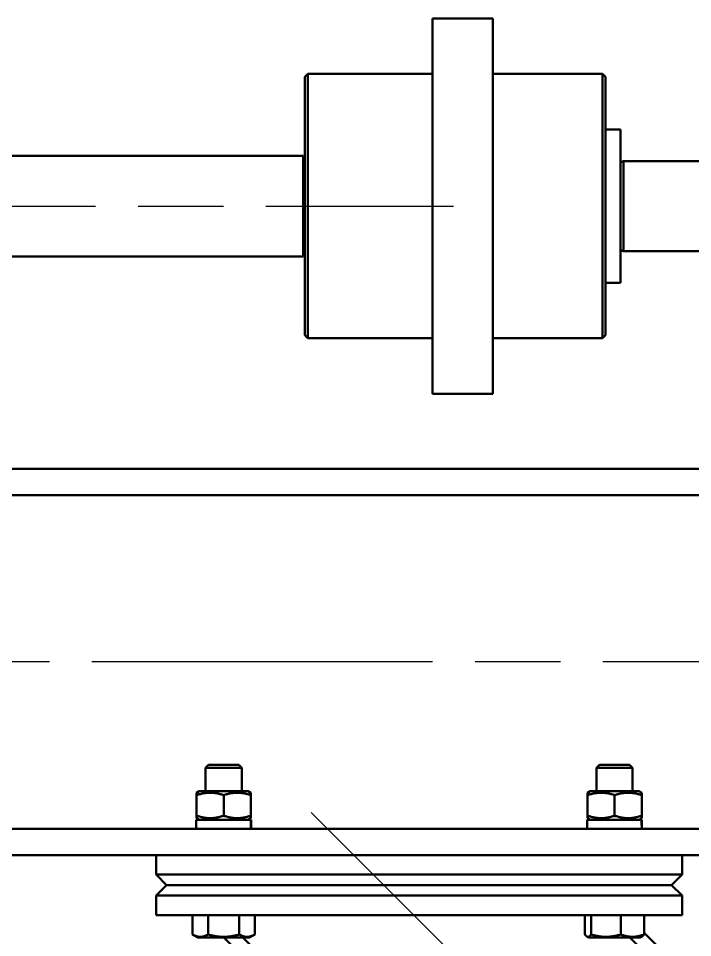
# Model space of a CAD drawing. Header units: millimetres. Extents: x 0 to 25230, y 0 to 17820.
# Drawn here: x 14416.6 to 14753.1, y 6075.6 to 6534.6 of the extents above; entities that cross this region are included whole.
import ezdxf

# ---------------------------------------------------------------- set-up
doc = ezdxf.new("R2010")
doc.units = ezdxf.units.MM
doc.header["$LTSCALE"] = 30
doc.linetypes.add('CHAIN', pattern=[0.7087, 0.4724, -0.0591, 0.1181, -0.0591])
doc.layers.add('Видимый контур (ГОСТ)', color=7, linetype='Continuous', lineweight=50)
doc.layers.add('Осевая линия (ГОСТ)', color=7, linetype='Continuous', lineweight=25)

msp = doc.modelspace()

# ---------------------------------------------------------------- linework, layer by layer
at = {"layer": 'Видимый контур (ГОСТ)'}
for p, q in [((14623.3042, 6347.0684), (14623.3042, 6534.5684)), ((14623.3042, 6534.5684), (14653.3042, 6534.5684)), ((14653.3042, 6347.0684), (14653.3042, 6534.5684)), ((14559.5542, 6505.3184), (14561.0542, 6506.8184)), ((14559.5542, 6376.3184), (14559.5542, 6505.3184)), ((14561.0542, 6506.8184), (14623.3042, 6506.8184)), ((14561.0542, 6506.8184), (14561.0542, 6374.8184)), ((14653.3042, 6506.8184), (14708.0542, 6506.8184)), ((14708.0542, 6374.8184), (14708.0542, 6506.8184)), ((14709.5542, 6505.3184), (14708.0542, 6506.8184)), ((14709.5542, 6505.3184), (14709.5542, 6376.3184)), ((14709.5542, 6479.0684), (14717.0542, 6479.0684)), ((14717.0542, 6402.5684), (14717.0542, 6479.0684)), ((13556.0542, 6465.9434), (14558.8042, 6465.9434)), ((14558.8042, 6465.9434), (14558.8042, 6415.6934)), ((14717.0542, 6462.7725), (14718.5542, 6463.3184)), ((14718.5542, 6463.3184), (14718.5542, 6418.3184)), ((14789.8042, 6463.3184), (14718.5542, 6463.3184)), ((14717.0542, 6418.8644), (14718.5542, 6418.3184)), ((14789.8042, 6418.3184), (14718.5542, 6418.3184)), ((13556.0542, 6415.6934), (14558.8042, 6415.6934)), ((14709.5542, 6402.5684), (14717.0542, 6402.5684)), ((14559.5542, 6376.3184), (14561.0542, 6374.8184)), ((14709.5542, 6376.3184), (14708.0542, 6374.8184)), ((14561.0542, 6374.8184), (14623.3042, 6374.8184)), ((14653.3042, 6374.8184), (14708.0542, 6374.8184)), ((14623.3042, 6347.0684), (14653.3042, 6347.0684)), ((14758.3042, 6309.5684), (13567.3042, 6309.5684)), ((14818.3042, 6296.4434), (10397.0542, 6296.4434)), ((14511.5542, 6161.8184), (14510.0542, 6160.3184)), ((14528.0542, 6160.3184), (14510.0542, 6160.3184)), ((14510.0542, 6148.6934), (14510.0542, 6160.3184)), ((14511.5542, 6161.8184), (14526.5542, 6161.8184)), ((14526.5542, 6161.8184), (14528.0542, 6160.3184)), ((14528.0542, 6148.6934), (14528.0542, 6160.3184)), ((14706.5542, 6161.8184), (14705.0542, 6160.3184)), ((14723.0542, 6160.3184), (14705.0542, 6160.3184)), ((14705.0542, 6148.6934), (14705.0542, 6160.3184)), ((14706.5542, 6161.8184), (14721.5542, 6161.8184)), ((14721.5542, 6161.8184), (14723.0542, 6160.3184)), ((14723.0542, 6148.6934), (14723.0542, 6160.3184)), ((14506.9042, 6148.6934), (14505.5542, 6147.914)), ((14505.5542, 6146.7082), (14505.5542, 6147.914)), ((14505.5542, 6146.7082), (14505.5542, 6136.4286)), ((14531.2042, 6148.6934), (14506.9042, 6148.6934)), ((14519.0542, 6146.7082), (14519.0542, 6136.4286)), ((14531.2042, 6148.6934), (14532.5542, 6147.914)), ((14532.5542, 6147.914), (14532.5542, 6146.7082)), ((14532.5542, 6146.7082), (14532.5542, 6136.4286)), ((14702.0012, 6148.6934), (14700.6512, 6147.914)), ((14700.6512, 6146.7082), (14700.6512, 6147.914)), ((14700.6512, 6146.7082), (14700.6512, 6136.4286)), ((14726.3012, 6148.6934), (14702.0012, 6148.6934)), ((14714.1512, 6146.7082), (14714.1512, 6136.4286)), ((14726.3012, 6148.6934), (14727.6512, 6147.914)), ((14727.6512, 6147.914), (14727.6512, 6146.7082)), ((14727.6512, 6146.7082), (14727.6512, 6136.4286)), ((14505.3667, 6134.4434), (14532.5043, 6134.4434)), ((14505.3667, 6129.9434), (14505.3667, 6134.4434)), ((14505.5542, 6135.2229), (14505.5542, 6136.4286)), ((14506.9042, 6134.4434), (14505.5542, 6135.2229)), ((14531.2042, 6134.4434), (14532.5542, 6135.2229)), ((14532.5043, 6134.4434), (14532.7218, 6134.4434)), ((14532.5542, 6136.4286), (14532.5542, 6135.2229)), ((14532.7218, 6134.4434), (14532.7417, 6134.4434)), ((14532.7417, 6132.4162), (14532.7417, 6134.4434)), ((14700.3667, 6134.4434), (14727.5043, 6134.4434)), ((14700.3667, 6129.9434), (14700.3667, 6134.4434)), ((14700.6512, 6135.2229), (14700.6512, 6136.4286)), ((14702.0012, 6134.4434), (14700.6512, 6135.2229)), ((14726.3012, 6134.4434), (14727.6512, 6135.2229)), ((14727.5043, 6134.4434), (14727.7218, 6134.4434)), ((14727.6512, 6136.4286), (14727.6512, 6135.2229)), ((14727.7218, 6134.4434), (14727.7417, 6134.4434)), ((14727.7417, 6132.4162), (14727.7417, 6134.4434)), ((15058.3042, 6129.9434), (10168.3042, 6129.9434)), ((15058.3042, 6116.8184), (10168.3042, 6116.8184)), ((14485.3042, 6107.0684), (14485.3042, 6116.8184)), ((14485.3042, 6116.8184), (14747.8042, 6116.8184)), ((14747.8042, 6107.0684), (14747.8042, 6116.8184)), ((14747.8042, 6107.0684), (14485.3042, 6107.0684)), ((14485.3042, 6107.0684), (14490.5542, 6101.8184)), ((14742.5542, 6101.8184), (14747.8042, 6107.0684)), ((14490.5542, 6101.8184), (14485.3042, 6096.5684)), ((14490.5542, 6101.8184), (14742.5542, 6101.8184)), ((14742.5542, 6101.8184), (14490.5542, 6101.8184)), ((14747.8042, 6096.5684), (14742.5542, 6101.8184)), ((14485.3042, 6096.5684), (14747.8042, 6096.5684)), ((14485.3042, 6096.5684), (14485.3042, 6086.8184)), ((14747.8042, 6096.5684), (14747.8042, 6086.8184)), ((14747.8042, 6086.8184), (14485.3042, 6086.8184)), ((14503.4657, 6077.1639), (14503.4657, 6086.8184)), ((14511.2599, 6077.1639), (14511.2599, 6086.8184)), ((14526.8484, 6077.1639), (14526.8484, 6086.8184)), ((14534.6426, 6077.1639), (14534.6426, 6086.8184)), ((14699.261, 6077.1639), (14699.261, 6086.8184)), ((14702.4006, 6077.1639), (14702.4006, 6086.8184)), ((14717.1938, 6077.1639), (14717.1938, 6086.8184)), ((14728.8473, 6077.1639), (14728.8473, 6086.8184)), ((14506.2292, 6075.5684), (14503.4657, 6077.1639)), ((14531.8792, 6075.5684), (14534.6426, 6077.1639)), ((14840.0236, 5966.8184), (14728.8473, 6077.9947)), ((14531.8792, 6075.5684), (14506.2292, 6075.5684)), ((14627.8916, 5966.8184), (14519.1416, 6075.5684)), ((14637.4375, 5966.8184), (14528.6875, 6075.5684)), ((14701.2292, 6075.5684), (14700.2717, 6076.1212)), ((14726.8792, 6075.5684), (14701.2292, 6075.5684)), ((14830.4777, 5966.8184), (14721.7277, 6075.5684)), ((14726.8792, 6075.5684), (14727.8366, 6076.1212))]:
    msp.add_line(p, q, dxfattribs=at)
for centre, start, end in [((14560.3042, 6464.0684), 180, 240), ((14560.3042, 6417.5684), 120, 180)]:
    msp.add_arc(centre, 1.5, start, end, dxfattribs=at)
for centre, start_param, end_param in [((14519.0542, 6127.4707), 1.63659722, 1.75729036), ((14519.0542, 6132.4162), 1.50499543, 1.62473049), ((14714.0542, 6127.4707), 1.63659722, 1.75729036), ((14714.0542, 6132.4162), 1.50499543, 1.62473049)]:
    msp.add_ellipse(centre, major_axis=(0, -37.6061), ratio=0.36397023, start_param=start_param, end_param=end_param, dxfattribs=at)
for points, weights in [([(14519.0542, 6146.7082), (14512.3042, 6148.9582), (14505.5542, 6146.7082)], [1, 1.15470053838, 1]), ([(14532.5542, 6146.7082), (14525.8042, 6148.9582), (14519.0542, 6146.7082)], [1, 1.15470053838, 1]), ([(14714.1512, 6146.7082), (14707.4012, 6148.9582), (14700.6512, 6146.7082)], [1, 1.15470053838, 1]), ([(14727.6512, 6146.7082), (14720.9012, 6148.9582), (14714.1512, 6146.7082)], [1, 1.15470053838, 1]), ([(14505.5542, 6136.4286), (14512.3042, 6134.1786), (14519.0542, 6136.4286)], [1, 1.15470053838, 1]), ([(14519.0542, 6136.4286), (14525.8042, 6134.1786), (14532.5542, 6136.4286)], [1, 1.15470053838, 1]), ([(14700.6512, 6136.4286), (14707.4012, 6134.1786), (14714.1512, 6136.4286)], [1, 1.15470053838, 1]), ([(14714.1512, 6136.4286), (14720.9012, 6134.1786), (14727.6512, 6136.4286)], [1, 1.15470053838, 1]), ([(14511.2599, 6077.1639), (14507.3628, 6074.9139), (14503.4657, 6077.1639)], [1.16025403784, 1.33974596216, 1.16025403784]), ([(14526.8484, 6077.1639), (14519.0542, 6074.9139), (14511.2599, 6077.1639)], [1.16025403784, 1.33974596216, 1.16025403784]), ([(14534.6426, 6077.1639), (14530.7455, 6074.9139), (14526.8484, 6077.1639)], [1.16025403784, 1.33974596216, 1.16025403784]), ([(14702.4006, 6077.1639), (14700.8308, 6074.9139), (14699.261, 6077.1639)], [1.16025403784, 1.33974596216, 1.16025403784]), ([(14717.1938, 6077.1639), (14709.7972, 6074.9139), (14702.4006, 6077.1639)], [1.16025403784, 1.33974596216, 1.16025403784]), ([(14728.8473, 6077.1639), (14723.0206, 6074.9139), (14717.1938, 6077.1639)], [1.16025403784, 1.33974596216, 1.16025403784]), ([(14727.8366, 6076.1212), (14728.3109, 6076.3951), (14728.8473, 6077.1639)], [1.23705952822, 1.21592133966, 1.16025403784])]:
    msp.add_rational_spline(points, weights, degree=2, dxfattribs=at)
at = {"layer": 'Осевая линия (ГОСТ)', "linetype": 'CHAIN', "ltscale": 11.993792}
for p, q in [((10205.1718, 6440.8184), (14633.8042, 6440.8184)), ((15133.3042, 6213.1934), (10093.3042, 6213.1934)), ((15223.8372, 5476.9388), (14560.9246, 6139.8515))]:
    msp.add_line(p, q, dxfattribs=at)

doc.saveas('drawing.dxf')
